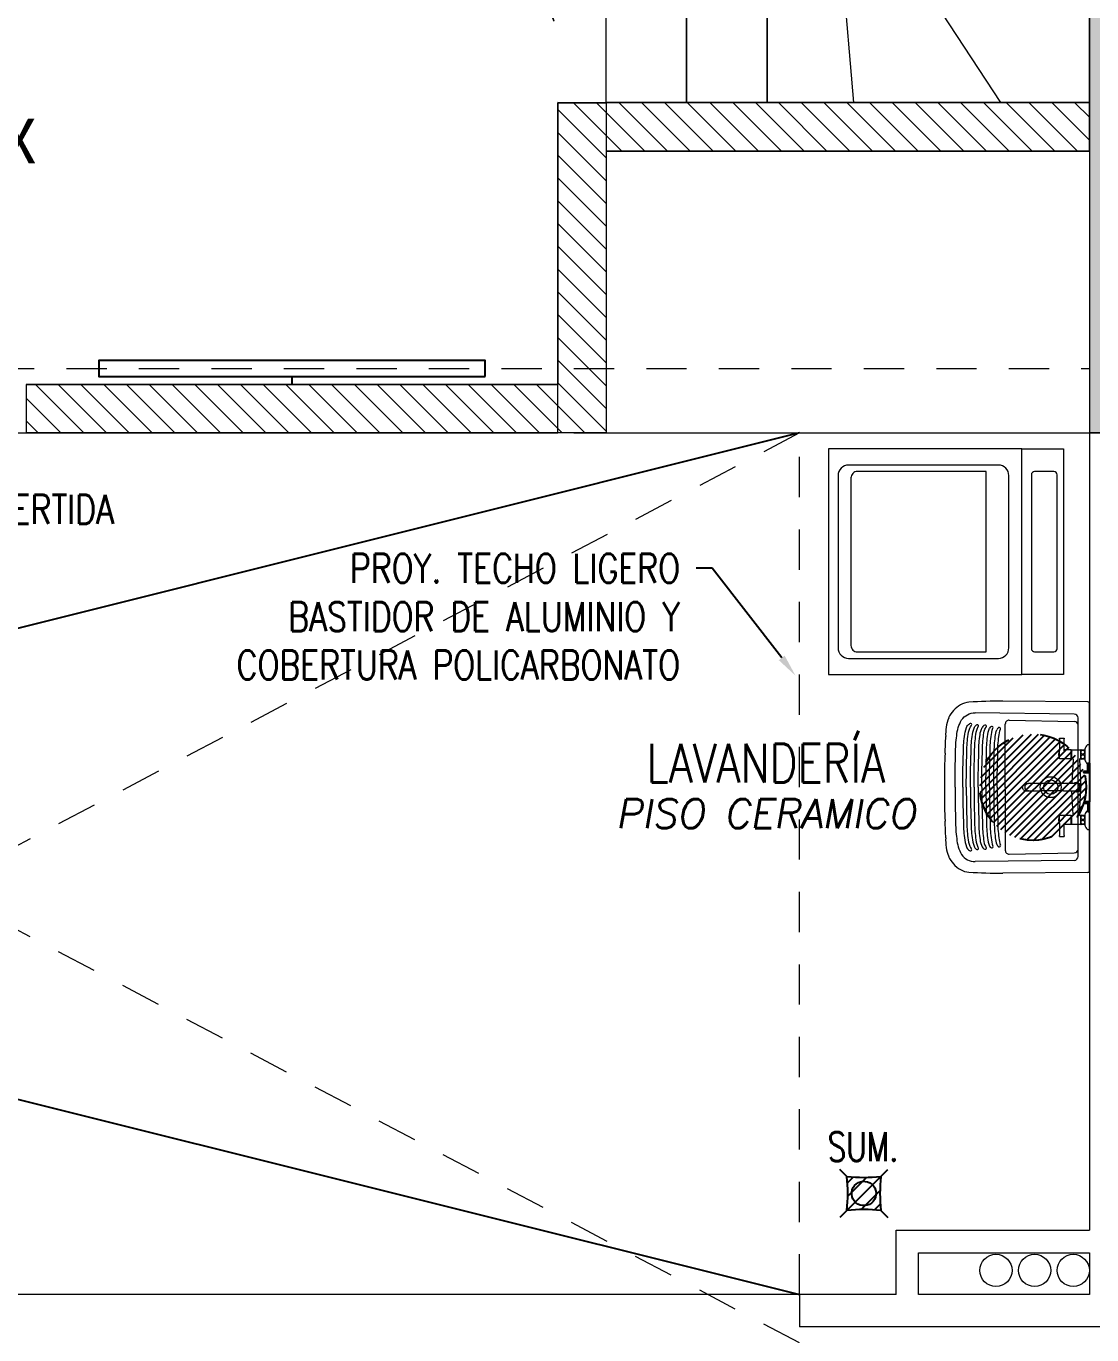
# Model space of a CAD drawing. Header units: millimetres. Extents: x -3 to 53, y -110 to 39.
# Drawn here: x 36.25 to 39.558, y -54.532 to -50.47 of the extents above; entities that cross this region are included whole.
import ezdxf
from ezdxf import colors
from ezdxf.entities.mleader import LeaderData, LeaderLine
from ezdxf.enums import TextEntityAlignment as Align
from ezdxf.math import Vec2, Vec3

# ---------------------------------------------------------------- set-up
doc = ezdxf.new("R2010")
doc.units = ezdxf.units.MM
doc.set_wipeout_variables(frame=1)
doc.linetypes.add('HIDDEN2', pattern=[0.1875, 0.125, -0.0625])
for name, color, linetype in [('A-COCINAS-LAV', 8, 'Continuous'), ('A-EST HATCH', 8, 'Continuous'), ('A-EST PLACAS', 8, 'Continuous'), ('A-EST VIGAS', 8, 'HIDDEN2'), ('A-HATCH', 8, 'Continuous'), ('A-LINEAS', 8, 'Continuous'), ('A-MURO BAJO', 8, 'Continuous'), ('A-MURO_P14', 8, 'Continuous'), ('A-NUMERACIONDEP', 8, 'Continuous'), ('A-PROYECCIONES', 8, 'HIDDEN2'), ('A-TEXTO-ACABADO PISO', 8, 'Continuous'), ('A-TEXTO-INDICACIONES', 8, 'Continuous'), ('DLP_MOBILIARIO', 8, 'Continuous'), ('DLP_TEXTO AMBIENTE', 8, 'Continuous')]:
    doc.layers.add(name, color=color, linetype=linetype)
doc.layers.add('A-MUROS', color=8, linetype='Continuous', lineweight=30)
doc.layers.add('DLP_MURO ALTO', color=8, linetype='Continuous', lineweight=20)
doc.styles.add('R80', font='ARIALN.TTF', dxfattribs={"height": 2.03})
doc.styles.add('ROMANS', font='ROMANS.shx', dxfattribs={"oblique": 10})
doc.styles.add('TXT_COTAS', font='romans.shx', dxfattribs={"width": 0.8})

# ---------------------------------------------------------------- blocks, each defined once
blk = doc.blocks.new('_Dot')
at = {"color": 0, "linetype": 'ByBlock', "lineweight": -2}
blk.add_line((-0.5, 0), (-1, 0), dxfattribs=at)
at = {"color": 0, "linetype": 'ByBlock', "const_width": 0.5}
blk.add_lwpolyline([(-0.25, 0, 1), (0.25, 0, 1)], format="xyb", close=True, dxfattribs=at)
blk = doc.blocks.new('EST.P11')
at = {"layer": 'A-EST HATCH', "lineweight": 0}
h = blk.add_hatch(color=8, dxfattribs=at)
h.dxf.hatch_style = 1
h.paths.add_polyline_path([(39.55, 3.525), (39.55, 0.4999), (39.7, 0.4999), (39.7, 2.5), (41.35, 2.5), (41.35, 3.1491), (41.1999, 3.1491), (41.1999, 2.65), (39.7, 2.65), (39.7, 3.525)])
at = {"layer": 'A-EST PLACAS', "color": 8, "lineweight": 0}
blk.add_lwpolyline([(39.55, 3.525), (39.55, 0.4999), (39.7, 0.4999), (39.7, 2.5), (41.35, 2.5), (41.35, 3.1491), (41.1999, 3.1491), (41.1999, 2.65), (39.7, 2.65), (39.7, 3.525)], close=True, dxfattribs=at)
at = {"layer": 'A-EST VIGAS', "color": 8, "lineweight": 0}
for p, q in [((33.45, 0.6999), (39.55, 0.6999)), ((33.45, 0.4999), (39.55, 0.4999))]:
    blk.add_line(p, q, dxfattribs=at)
blk = doc.blocks.new('*U255')
at = {"color": 8}
for p, q in [((-0.0526, 0.0526), (-0.0746, 0.0746)), ((-0.0526, -0.0526), (0.0526, 0.0526)), ((-0.051, 0.0331), (-0.0331, 0.051)), ((-0.0501, -0.008), (0.008, 0.05)), ((0.0526, 0.0526), (0.0746, 0.0746)), ((-0.008, -0.05), (0.0501, 0.008)), ((0.0331, -0.051), (0.051, -0.0331)), ((-0.0526, -0.0526), (-0.0746, -0.0746)), ((0.0526, -0.0526), (0.0746, -0.0746))]:
    blk.add_line(p, q, dxfattribs=at)
for centre, major_axis, start_param, end_param in [((0, 0.5882), (0.1673, 0.5115), 3.359812, 3.55544), ((-0.5912, 0), (-0.5144, 0.1682), 3.360366, 3.554886), ((0, 0), (0.0118, 0.036), 5.813820330443059, 12.09700563762265), ((0.5912, 0), (-0.5144, 0.1682), 0.218773, 0.413293), ((0, -0.5882), (-0.5115, 0.1673), -1.352577, -1.156949)]:
    blk.add_ellipse(centre, major_axis=major_axis, ratio=1, start_param=start_param, end_param=end_param, dxfattribs=at)
at = {"layer": 'A-TEXTO-INDICACIONES', "color": 8, "style": 'ROMANS', "width": 0.75}
blk.add_text('SUM.', height=0.09, dxfattribs=at).set_placement((-0.1125, 0.1003))
blk = doc.blocks.new('IISS P11')
at = {"color": 8}
for p, q in [((37.3, -10.5501), (31.95, -11.8875)), ((31.95, -11.8875), (37.3, -13.2249))]:
    blk.add_line(p, q, dxfattribs=at)
at = {"ltscale": 0.05}
blk.add_blockref('*U255', (37.5, -12.9112), dxfattribs=at)
blk = doc.blocks.new('TEXTO AMBIENTES P11')
at = {"layer": 'A-TEXTO-ACABADO PISO', "color": 8, "lineweight": 0, "insert": (37.1954, -11.6869, 0), "char_height": 0.09, "attachment_point": 2, "style": 'ROMANS'}
blk.add_mtext_dynamic_manual_height_columns('PISO CERAMICO', width=1.20225, gutter_width=12.5, heights=[0], dxfattribs=at)
at = {"layer": 'DLP_TEXTO AMBIENTE', "color": 8, "lineweight": 0, "style": 'ROMANS', "width": 0.8}
blk.add_text('LAVANDERÍA', height=0.12, dxfattribs=at).set_placement((37.1954, -11.635), align=Align.CENTER)
blk = doc.blocks.new('ESC2')
at = {"layer": 'A-LINEAS', "color": 8, "lineweight": 0, "const_width": 0.005}
blk.add_lwpolyline([(-1.6618, 1.5974), (-1.7127, 1.45), (-1.6618, 1.3026)], dxfattribs=at)
at = {"layer": 'A-LINEAS', "color": 8, "linetype": 'Continuous', "lineweight": 0}
for centre in [(-1.5, 1.45), (-1.25, 1.45), (-1, 1.45), (-0.7663, 1.45), (-0.5381, 1.45), (-0.4, 1.2662), (-0.4, 1.05), (-0.4001, 0.8), (-0.4, 0.5839), (-0.5381, 0.4)]:
    blk.add_circle(centre, 0.02, dxfattribs=at)
at = {"layer": 'A-MURO BAJO', "color": 8, "lineweight": 0}
for p, q in [((-1, 1.85), (-1, 1.05)), ((0, 1.85), (-1, 1.85)), ((0, 0.8), (0, 1.85)), ((-1, 1.05), (0, 1.05))]:
    blk.add_line(p, q, dxfattribs=at)
for points in [[(-1.5, 1.05), (-1.25, 1.05), (-1.25, 1.85), (-1.5, 1.85)], [(-1.25, 1.05), (-1, 1.05), (-1, 1.85), (-1.25, 1.85)], [(-1.5, 0.8), (-1.25, 0.8), (-1.25, 0), (-1.5, 0)], [(-1.25, 0.8), (-1, 0.8), (-1, 0), (-1.25, 0)], [(-1, 0.8), (0, 0.8), (0, 0), (-1, 0)]]:
    blk.add_lwpolyline(points, close=True, dxfattribs=at)
for points in [[(-0.8, 1.05), (-0.7326, 1.85)], [(-0.8, 1.05), (-0.2763, 1.85)], [(-0.8, 1.05), (0, 1.4825)], [(-0.0003, 0.8), (-0.8, 0.8), (-0.8, 1.05)], [(-0.8, 0.8), (-0.7326, 0)], [(-0.8, 0.8), (-0.2763, 0)], [(-0.8, 0.8), (0, 0.3675)]]:
    blk.add_lwpolyline(points, dxfattribs=at)
at = {"color": 8, "lineweight": 0}
blk.add_wipeout([(-1.54, 0), (-1.58, 0), (-1.58, 1.13), (-0.72, 1.13), (-0.72, 0.72), (-1.5, 0.72), (-1.5, 0.76), (-0.76, 0.76), (-0.76, 1.09), (-1.54, 1.09), (-1.54, 0.9061)], dxfattribs=at).dxf.layer = 'A-COCINAS-LAV'
at = {"layer": 'A-COCINAS-LAV', "color": 8, "lineweight": 0}
for points in [[(-1.58, 0), (-1.58, 1.13), (-0.72, 1.13), (-0.72, 0.72), (-1.5, 0.72)], [(-1.5, 0.76), (-0.76, 0.76), (-0.76, 1.09), (-1.54, 1.09), (-1.54, 0)]]:
    blk.add_lwpolyline(points, dxfattribs=at)
at = {"layer": 'A-LINEAS', "color": 8, "linetype": 'Continuous', "lineweight": 0}
blk.add_lwpolyline([(-1.7127, 1.45), (-0.4, 1.45), (-0.4, 0.4), (-1.5, 0.4)], dxfattribs=at)
for centre in [(-1.25, 0.4), (-1, 0.4), (-0.7663, 0.4)]:
    blk.add_circle(centre, 0.02, dxfattribs=at)
at = {"layer": 'A-MURO BAJO', "color": 8, "lineweight": 0}
blk.add_line((-1.5, 1.05), (-1.5, 0.8), dxfattribs=at)
at = {"layer": 'A-PROYECCIONES', "color": 8, "lineweight": 0}
blk.add_line((-1.5, 0.8), (-0.8, 1.05), dxfattribs=at)
blk.add_lwpolyline([(-0.8, 0.8), (-1.5, 1.05)], dxfattribs=at)
blk = doc.blocks.new('A$C67C01FD6')
blk.add_line((0.025, 0), (0, 0))
blk.add_lwpolyline([(0.025, 0.6), (0.075, 0.6), (0.075, -0.6), (0.025, -0.6), (0.025, 0.6)])
blk = doc.blocks.new('LAV-SEC')
at = {"color": 8, "lineweight": 0}
for points in [[(-0.35, 0), (0.35, 0), (0.35, -0.13), (-0.35, -0.13)], [(0.35, -0.13), (-0.35, -0.13), (-0.35, -0.73), (0.35, -0.73)]]:
    blk.add_lwpolyline(points, close=True, dxfattribs=at)
for points in [[(0.27, -0.02), (-0.27, -0.02, 0.414214), (-0.28, -0.03), (-0.28, -0.09, 0.414214), (-0.27, -0.1), (0.27, -0.1, 0.414214), (0.28, -0.09), (0.28, -0.03, 0.414214)], [(-0.3, -0.6677, 0.414214), (-0.2677, -0.7), (0.2677, -0.7, 0.414214), (0.3, -0.6677), (0.3, -0.2023, 0.414214), (0.2677, -0.17), (-0.2677, -0.17, 0.414214), (-0.3, -0.2023)], [(0.28, -0.24), (-0.28, -0.24), (-0.28, -0.64, 0.414214), (-0.26, -0.66), (0.26, -0.66, 0.414214), (0.28, -0.64)]]:
    blk.add_lwpolyline(points, format="xyb", close=True, dxfattribs=at)
blk = doc.blocks.new('LAV-AMAZ-LAV_01')
at = {"color": 8, "lineweight": 0}
blk.add_wipeout([(0.26, 0), (0.2622, -0.0005), (0.2636, -0.0015), (0.2646, -0.0029), (0.265, -0.005), (0.2669, -0.2686), (0.2669, -0.2806), (0.2668, -0.3016), (0.2663, -0.3212), (0.2658, -0.3369), (0.2649, -0.3544), (0.2637, -0.3738), (0.2622, -0.3835), (0.2599, -0.3912), (0.256, -0.3998), (0.2526, -0.4053), (0.248, -0.4118), (0.2384, -0.4219), (0.2336, -0.426), (0.2274, -0.4303), (0.2218, -0.4337), (0.2153, -0.4368), (0.2095, -0.4389), (0.2006, -0.4416), (0.191, -0.4437), (0.1829, -0.445), (0.1696, -0.4461), (0.165, -0.4462), (0.1572, -0.4459), (0.1314, -0.4466), (0.1057, -0.4481), (0.0834, -0.4489), (0.0611, -0.4495), (0.0413, -0.4498), (0.0031, -0.45), (-0.0305, -0.4499), (-0.0611, -0.4495), (-0.0834, -0.4489), (-0.1057, -0.4481), (-0.1314, -0.4466), (-0.1572, -0.4459), (-0.165, -0.4462), (-0.1772, -0.4456), (-0.1867, -0.4445), (-0.1955, -0.4428), (-0.2037, -0.4407), (-0.2104, -0.4386), (-0.2153, -0.4368), (-0.223, -0.433), (-0.231, -0.4279), (-0.2384, -0.4219), (-0.245, -0.4153), (-0.2509, -0.4079), (-0.2556, -0.4005), (-0.2593, -0.3928), (-0.2612, -0.3876), (-0.2627, -0.3815), (-0.2637, -0.3738), (-0.2647, -0.3576), (-0.2655, -0.3419), (-0.2661, -0.3284), (-0.2663, -0.3212), (-0.2667, -0.3081), (-0.2669, -0.2902), (-0.2669, -0.2686), (-0.2665, -0.2127), (-0.266, -0.1368), (-0.265, -0.005), (-0.2647, -0.0032), (-0.2636, -0.0015), (-0.2621, -0.0004), (-0.26, 0)], dxfattribs=at)
for p, q in [((0.26, 0), (-0.26, 0)), ((-0.1318, 0), (-0.0713, 0)), ((-0.1318, 0), (-0.1318, -0.0048)), ((-0.0713, 0), (-0.0713, -0.0048)), ((0.0714, 0), (0.1319, 0)), ((0.0714, 0), (0.0714, -0.0048)), ((0.1319, 0), (0.1319, -0.0048)), ((-0.265, -0.005), (-0.2669, -0.2686)), ((0.2151, -0.035), (-0.2151, -0.035)), ((-0.1178, -0.0145), (-0.0853, -0.0145)), ((-0.0875, -0.0265), (-0.1157, -0.0265)), ((-0.1141, -0.0265), (-0.1146, -0.027)), ((-0.0886, -0.027), (-0.1146, -0.027)), ((-0.1146, -0.027), (-0.1146, -0.056)), ((-0.0891, -0.0265), (-0.0886, -0.027)), ((-0.0886, -0.027), (-0.0886, -0.0285)), ((-0.0865, -0.0305), (-0.0015, -0.0262)), ((-0.011, -0.0405), (-0.011, -0.0805)), ((0.086, -0.0304), (0.0015, -0.0262)), ((0.011, -0.0805), (0.011, -0.0405)), ((0.0854, -0.0145), (0.1179, -0.0145)), ((0.1157, -0.0265), (0.0875, -0.0265)), ((0.0886, -0.0265), (0.0881, -0.027)), ((0.1151, -0.027), (0.0881, -0.027)), ((0.0881, -0.0285), (0.0881, -0.027)), ((0.0926, -0.0379), (0.0926, -0.0379)), ((0.1146, -0.0265), (0.1151, -0.027)), ((0.1151, -0.056), (0.1151, -0.027)), ((0.265, -0.005), (0.2669, -0.2686)), ((-0.2271, -0.0469), (-0.2308, -0.3547)), ((-0.208, -0.2488), (-0.2042, -0.0468)), ((-0.1526, -0.078), (-0.1501, -0.078)), ((-0.1526, -0.093), (-0.1526, -0.078)), ((-0.1242, -0.078), (-0.1501, -0.078)), ((-0.1129, -0.078), (-0.1242, -0.078)), ((-0.0876, -0.057), (-0.1156, -0.057)), ((-0.1156, -0.057), (-0.1156, -0.078)), ((-0.1146, -0.056), (-0.0886, -0.056)), ((-0.1141, -0.0565), (-0.1146, -0.056)), ((-0.0891, -0.0565), (-0.1141, -0.0565)), ((-0.0891, -0.0565), (-0.0886, -0.056)), ((-0.0886, -0.0525), (-0.0886, -0.056)), ((-0.0876, -0.057), (-0.0876, -0.093)), ((-0.0865, -0.0505), (-0.011, -0.0543)), ((-0.011, -0.0805), (-0.011, -0.1514)), ((0.086, -0.0506), (0.011, -0.0543)), ((0.011, -0.0805), (0.011, -0.1514)), ((0.1156, -0.057), (0.0876, -0.057)), ((0.0876, -0.057), (0.0876, -0.093)), ((0.0881, -0.056), (0.0881, -0.0525)), ((0.0881, -0.056), (0.1151, -0.056)), ((0.0886, -0.0565), (0.0881, -0.056)), ((0.1146, -0.0565), (0.0886, -0.0565)), ((0.0896, -0.0565), (0.0896, -0.057)), ((0.1242, -0.078), (0.1129, -0.078)), ((0.1136, -0.0565), (0.1136, -0.057)), ((0.1146, -0.0565), (0.1151, -0.056)), ((0.1156, -0.057), (0.1156, -0.078)), ((0.1501, -0.078), (0.1242, -0.078)), ((0.1501, -0.078), (0.1526, -0.078)), ((0.1526, -0.093), (0.1526, -0.078)), ((0.208, -0.2488), (0.2042, -0.0468)), ((0.2271, -0.0469), (0.2308, -0.3547)), ((-0.1501, -0.093), (-0.1526, -0.093)), ((-0.1501, -0.093), (-0.1242, -0.093)), ((-0.1242, -0.093), (-0.1129, -0.093)), ((-0.1137, -0.093), (-0.1137, -0.0932)), ((-0.0876, -0.093), (-0.1129, -0.093)), ((-0.1031, -0.0954), (-0.1001, -0.0954)), ((-0.0895, -0.093), (-0.0895, -0.0932)), ((0.1129, -0.093), (0.0876, -0.093)), ((0.0895, -0.093), (0.0895, -0.0932)), ((0.1001, -0.0954), (0.1031, -0.0954)), ((0.1129, -0.093), (0.1242, -0.093)), ((0.1137, -0.093), (0.1137, -0.0932)), ((0.1242, -0.093), (0.1501, -0.093)), ((0.1526, -0.093), (0.1501, -0.093)), ((-0.011, -0.1514), (-0.011, -0.1885)), ((0.011, -0.1885), (0.011, -0.1514)), ((-0.011, -0.1885), (-0.011, -0.1905)), ((-0.011, -0.1969), (-0.011, -0.1905)), ((0.011, -0.1885), (0.011, -0.1905)), ((0.011, -0.1969), (0.011, -0.1905)), ((0, -0.261), (-0.196, -0.261)), ((0, -0.261), (0.196, -0.261))]:
    blk.add_line(p, q, dxfattribs=at)
for points in [[(-0.0001, -0.286, -0.004924), (-0.06, -0.2855, -0.005443), (-0.1041, -0.2841, -0.041272), (-0.157, -0.281, -0.059773), (-0.1802, -0.2762, -0.37117)], [(0.0001, -0.286, 0.004924), (0.06, -0.2855, 0.005443), (0.1041, -0.2841, 0.041272), (0.157, -0.281, 0.059773), (0.1802, -0.2762, 0.37117)], [(-0.0001, -0.334, -0.004924), (-0.06, -0.3335, -0.005443), (-0.1041, -0.3321, -0.041272), (-0.157, -0.329, -0.078711), (-0.1799, -0.3243, -0.062731), (-0.1859, -0.3211, -0.37117)], [(-0.0001, -0.321, -0.004924), (-0.06, -0.3205, -0.005443), (-0.1041, -0.3191, -0.041272), (-0.157, -0.316, -0.068069), (-0.1833, -0.3101, -0.158546)], [(-0.0001, -0.31, -0.004924), (-0.06, -0.3095, -0.005443), (-0.1041, -0.3081, -0.041272), (-0.157, -0.305, -0.066903), (-0.1829, -0.2992, -0.004021)], [(-0.0001, -0.297, -0.004924), (-0.06, -0.2965, -0.005443), (-0.1041, -0.2951, -0.041272), (-0.157, -0.292, -0.045554), (-0.1778, -0.2875)], [(0.0001, -0.297, 0.004924), (0.06, -0.2965, 0.005443), (0.1041, -0.2951, 0.041272), (0.157, -0.292, 0.045554), (0.1778, -0.2875)], [(0.0001, -0.31, 0.004924), (0.06, -0.3095, 0.005443), (0.1041, -0.3081, 0.041272), (0.157, -0.305, 0.066903), (0.1829, -0.2992, 0.004021)], [(0.0001, -0.321, 0.004924), (0.06, -0.3205, 0.005443), (0.1041, -0.3191, 0.041272), (0.157, -0.316, 0.068069), (0.1833, -0.3101, 0.158546)], [(0.0001, -0.334, 0.004924), (0.06, -0.3335, 0.005443), (0.1041, -0.3321, 0.041272), (0.157, -0.329, 0.078711), (0.1799, -0.3243, 0.062731), (0.1859, -0.3211, 0.37117)], [(0, -0.417, -0.004925), (-0.0604, -0.4165, -0.00535), (-0.1043, -0.4151, -0.04023), (-0.1597, -0.4119, -0.10491), (-0.2087, -0.3967, -0.253945), (-0.2308, -0.3547, -0.253945)], [(-0.0001, -0.369, -0.004924), (-0.06, -0.3685, -0.005443), (-0.1041, -0.3671, -0.041272), (-0.157, -0.364, -0.068174), (-0.1834, -0.358, -0.157546), (-0.1925, -0.3517, -0.375783)], [(-0.0001, -0.358, -0.004924), (-0.06, -0.3575, -0.005443), (-0.1041, -0.3561, -0.041272), (-0.157, -0.353, -0.068174), (-0.1834, -0.347, -0.012686), (-0.1882, -0.3447)], [(-0.0001, -0.345, -0.004924), (-0.06, -0.3445, -0.005443), (-0.1041, -0.3431, -0.041272), (-0.157, -0.34, -0.078711), (-0.1799, -0.3353, -0.054156), (-0.1851, -0.3326, -0.37117)], [(0, -0.417, 0.004925), (0.0604, -0.4165, 0.00535), (0.1043, -0.4151, 0.04023), (0.1597, -0.4119, 0.10491), (0.2087, -0.3967, 0.253945), (0.2308, -0.3547, 0.253945)], [(0.0001, -0.345, 0.004924), (0.06, -0.3445, 0.005443), (0.1041, -0.3431, 0.041272), (0.157, -0.34, 0.078711), (0.1799, -0.3353, 0.054156), (0.1851, -0.3326, 0.37117)], [(0.0001, -0.358, 0.004924), (0.06, -0.3575, 0.005443), (0.1041, -0.3561, 0.041272), (0.157, -0.353, 0.068174), (0.1834, -0.347, 0.012686), (0.1882, -0.3447)], [(0.0001, -0.369, 0.004924), (0.06, -0.3685, 0.005443), (0.1041, -0.3671, 0.041272), (0.157, -0.364, 0.068174), (0.1834, -0.358, 0.157546), (0.1925, -0.3517, 0.375783)], [(-0.0001, -0.393, -0.004924), (-0.06, -0.3925, -0.005443), (-0.1041, -0.3911, -0.041272), (-0.157, -0.388, -0.064512), (-0.1851, -0.3816, -0.157603), (-0.1966, -0.3724)], [(-0.0001, -0.382, -0.004924), (-0.06, -0.3815, -0.005443), (-0.1041, -0.3801, -0.041272), (-0.157, -0.377, -0.068174), (-0.1834, -0.371, -0.088848), (-0.1902, -0.3667, -0.37117)], [(0.0001, -0.382, 0.004924), (0.06, -0.3815, 0.005443), (0.1041, -0.3801, 0.041272), (0.157, -0.377, 0.068174), (0.1834, -0.371, 0.088848), (0.1902, -0.3667, 0.37117)], [(0.0001, -0.393, 0.004924), (0.06, -0.3925, 0.005443), (0.1041, -0.3911, 0.041272), (0.157, -0.388, 0.064512), (0.1851, -0.3816, 0.157603), (0.1966, -0.3724)], [(-0.0611, -0.4495, 0.004927), (0, -0.45, 0.004927), (0.0611, -0.4495, 0.004927)]]:
    blk.add_lwpolyline(points, format="xyb", dxfattribs=at)
for radius in [0.0325, 0.0225]:
    blk.add_circle((0, -0.12), radius, dxfattribs=at)
for centre, radius, start, end in [((-0.26, -0.005), 0.005, 90, 179.5983), ((0.26, -0.005), 0.005, 0.4017, 90), ((-0.2151, -0.047), 0.012, 90, 179.3199), ((-0.1922, -0.047), 0.012, 90, 178.9249), ((-0.1303, -0.0048), 0.0015, 180, 228.4626), ((-0.0982, 0.0315), 0.05, 228.4626, 246.8453), ((-0.1083, -0.0205), 0.0095, 140.8333, 144.6655), ((-0.1083, -0.0205), 0.0095, 215.3345, 219.1667), ((-0.0948, -0.0205), 0.0095, 35.3345, 39.1667), ((-0.0948, -0.0205), 0.0095, 320.8333, 324.6655), ((-0.105, 0.0315), 0.05, 293.1547, 311.5374), ((-0.0728, -0.0048), 0.0015, 311.5374, 0), ((0, -0.0405), 0.0144, 320.0451, 219.9549), ((0, -0.0405), 0.0143, 320.5275, 219.4725), ((0, -0.0405), 0.014, 321.7868, 218.2132), ((0, -0.0405), 0.011, 0, 180), ((0.0729, -0.0048), 0.0015, 180, 228.4626), ((0.105, 0.0315), 0.05, 228.4626, 246.8453), ((0.0949, -0.0205), 0.0095, 140.8333, 144.6655), ((0.0949, -0.0205), 0.0095, 215.3345, 219.1667), ((0.1084, -0.0205), 0.0095, 35.3345, 39.1667), ((0.1084, -0.0205), 0.0095, 320.8333, 324.6655), ((0.0982, 0.0315), 0.05, 293.1547, 311.5374), ((0.1304, -0.0048), 0.0015, 311.5374, 0), ((0.1922, -0.047), 0.012, 1.0751, 90), ((0.2151, -0.047), 0.012, 0.6801, 90), ((-0.1127, -0.0932), 0.001, 180, 255.7593), ((-0.1031, -0.0554), 0.04, 255.7593, 270), ((-0.1001, -0.0554), 0.04, 270, 284.2407), ((-0.0905, -0.0932), 0.001, 284.2407, 0), ((0.0905, -0.0932), 0.001, 180, 255.7593), ((0.1001, -0.0554), 0.04, 255.7593, 270), ((0.1031, -0.0554), 0.04, 270, 284.2407), ((0.1127, -0.0932), 0.001, 284.2407, 0), ((1.0777, -0.2806), 1.3446, 179.4878, 183.9734), ((-0.196, -0.249), 0.012, 178.9249, 270), ((-0.1812, -0.2801), 0.00402, 67.2152, 203.9492), ((-0.1728, -0.2741), 0.0143, 212.1454, 249.2708), ((0.1728, -0.2741), 0.0143, 290.7292, 327.8546), ((0.1812, -0.2801), 0.00402, 336.0508, 112.7848), ((0.196, -0.249), 0.012, 270, 1.0751), ((-1.0777, -0.2806), 1.3446, 356.0266, 0.5122), ((-0.1843, -0.3232), 0.00817, 170.8884, 211.776), ((-0.189, -0.3225), 0.00344, 23.6624, 170.8884), ((-0.1848, -0.3029), 0.00409, 62.4907, 198.722), ((-0.1792, -0.3009), 0.01, 198.722, 245.4682), ((0.1848, -0.3029), 0.00409, 341.278, 117.5093), ((0.1792, -0.3009), 0.01, 294.5318, 341.278), ((0.189, -0.3225), 0.00344, 9.1116, 156.3376), ((0.1843, -0.3232), 0.00817, 328.224, 9.1116), ((-0.1935, -0.3694), 0.00427, 39.8792, 224.315), ((-0.1898, -0.3485), 0.00418, 67.1844, 229.4438), ((-0.1807, -0.321), 0.0124, 211.776, 249.2633), ((0.1807, -0.321), 0.0124, 290.7367, 328.224), ((0.1898, -0.3485), 0.00418, 310.5562, 112.8156), ((0.1935, -0.3694), 0.00427, 315.685, 140.1208), ((-0.2016, -0.3694), 0.0623, 183.9734, 209.8873), ((-0.1812, -0.3586), 0.0853, 209.3798, 246.4528), ((0.1812, -0.3586), 0.0853, 293.5472, 330.6202), ((0.2016, -0.3694), 0.0623, 330.1127, 356.0266), ((-0.165, -0.3061), 0.14, 248.9414, 273.2067), ((-0.1653, -1.2669), 0.821, 85.8335, 89.4318), ((0.1653, -1.2669), 0.821, 90.5682, 94.1665), ((0.165, -0.3061), 0.14, 266.7933, 291.0586), ((-0.0188, 1.6329), 2.0828, 267.6113, 268.8381), ((0.0188, 1.6329), 2.0828, 271.1619, 272.3887)]:
    blk.add_arc(centre, radius, start, end, dxfattribs=at)
for centre, major_axis, ratio, start_param, end_param in [((-0.0016, -0.0243), (0.00195, 0.00019), 0.977728, 4.694416, 4.711947), ((0.0016, -0.0243), (0.00197, -0.00016), 0.989596, 4.695691, 4.715329), ((0, -0.1905), (-0.011, 0), 0.927184, 0, 3.141593), ((0, -0.1905), (0.011, 0), 0.927184, 3.141593, 6.283185)]:
    blk.add_ellipse(centre, major_axis=major_axis, ratio=ratio, start_param=start_param, end_param=end_param, dxfattribs=at)
for points, knots in [([(-0.1161, -0.026), (-0.1161, -0.026), (-0.1161, -0.0259), (-0.1161, -0.0257), (-0.1161, -0.0255), (-0.1161, -0.0251), (-0.1161, -0.0248), (-0.1161, -0.0244), (-0.1161, -0.0242), (-0.1161, -0.0237), (-0.1161, -0.0234), (-0.1161, -0.0228), (-0.1161, -0.0223), (-0.1161, -0.0214), (-0.1161, -0.0209), (-0.1161, -0.0201), (-0.1161, -0.0196), (-0.1161, -0.0187), (-0.1161, -0.0182), (-0.1161, -0.0176), (-0.1161, -0.0173), (-0.1161, -0.0168), (-0.1161, -0.0166), (-0.1161, -0.0162), (-0.1161, -0.0159), (-0.1161, -0.0155), (-0.1161, -0.0153), (-0.1161, -0.0151), (-0.1161, -0.015), (-0.1161, -0.015)], [1.912506, 1.912506, 1.912506, 1.912506, 2.09167, 2.09167, 2.270834, 2.270834, 2.409757, 2.409757, 2.503909, 2.503909, 2.59806, 2.59806, 2.741232, 2.741232, 2.868759, 2.868759, 2.996286, 2.996286, 3.139457, 3.139457, 3.233609, 3.233609, 3.32776, 3.32776, 3.466683, 3.466683, 3.645847, 3.645847, 3.825012, 3.825012, 3.825012, 3.825012]), ([(-0.1088, -0.026), (-0.1083, -0.026), (-0.1078, -0.0259), (-0.1067, -0.0257), (-0.1061, -0.0255), (-0.1053, -0.0251), (-0.1049, -0.0248), (-0.1043, -0.0244), (-0.1041, -0.0242), (-0.1036, -0.0237), (-0.1034, -0.0234), (-0.103, -0.0228), (-0.1028, -0.0223), (-0.1026, -0.0214), (-0.1025, -0.0209), (-0.1025, -0.0201), (-0.1026, -0.0196), (-0.1028, -0.0187), (-0.103, -0.0182), (-0.1034, -0.0176), (-0.1036, -0.0173), (-0.1041, -0.0168), (-0.1043, -0.0166), (-0.1049, -0.0162), (-0.1053, -0.0159), (-0.1061, -0.0155), (-0.1067, -0.0153), (-0.1078, -0.0151), (-0.1083, -0.015), (-0.1088, -0.015), (-0.1094, -0.015), (-0.1099, -0.0151), (-0.111, -0.0153), (-0.1116, -0.0155), (-0.1124, -0.0159), (-0.1128, -0.0162), (-0.1134, -0.0166), (-0.1136, -0.0168), (-0.1141, -0.0173), (-0.1143, -0.0176), (-0.1147, -0.0182), (-0.1149, -0.0187), (-0.1151, -0.0196), (-0.1152, -0.0201), (-0.1152, -0.0209), (-0.1151, -0.0214), (-0.1149, -0.0223), (-0.1147, -0.0228), (-0.1143, -0.0234), (-0.1141, -0.0237), (-0.1136, -0.0242), (-0.1134, -0.0244), (-0.1128, -0.0248), (-0.1124, -0.0251), (-0.1116, -0.0255), (-0.111, -0.0257), (-0.1099, -0.0259), (-0.1094, -0.026), (-0.1088, -0.026)], [1.912506, 1.912506, 1.912506, 1.912506, 2.09167, 2.09167, 2.270834, 2.270834, 2.409757, 2.409757, 2.503909, 2.503909, 2.59806, 2.59806, 2.741232, 2.741232, 2.868759, 2.868759, 2.996286, 2.996286, 3.139457, 3.139457, 3.233609, 3.233609, 3.32776, 3.32776, 3.466683, 3.466683, 3.645847, 3.645847, 3.825012, 3.825012, 3.825012, 4.004176, 4.004176, 4.18334, 4.18334, 4.322263, 4.322263, 4.416415, 4.416415, 4.510566, 4.510566, 4.653737, 4.653737, 4.781264, 4.781264, 4.908792, 4.908792, 5.051963, 5.051963, 5.146114, 5.146114, 5.240266, 5.240266, 5.379189, 5.379189, 5.558353, 5.558353, 5.737517, 5.737517, 5.737517, 5.737517]), ([(-0.0944, -0.026), (-0.0938, -0.026), (-0.0933, -0.0259), (-0.0922, -0.0257), (-0.0916, -0.0255), (-0.0908, -0.0251), (-0.0904, -0.0248), (-0.0898, -0.0244), (-0.0896, -0.0242), (-0.0891, -0.0237), (-0.0889, -0.0234), (-0.0885, -0.0228), (-0.0883, -0.0223), (-0.0881, -0.0214), (-0.088, -0.0209), (-0.088, -0.0201), (-0.0881, -0.0196), (-0.0883, -0.0187), (-0.0885, -0.0182), (-0.0889, -0.0176), (-0.0891, -0.0173), (-0.0896, -0.0168), (-0.0898, -0.0166), (-0.0904, -0.0162), (-0.0908, -0.0159), (-0.0916, -0.0155), (-0.0922, -0.0153), (-0.0933, -0.0151), (-0.0938, -0.015), (-0.0944, -0.015), (-0.0949, -0.015), (-0.0954, -0.0151), (-0.0965, -0.0153), (-0.0971, -0.0155), (-0.0979, -0.0159), (-0.0983, -0.0162), (-0.0989, -0.0166), (-0.0991, -0.0168), (-0.0996, -0.0173), (-0.0998, -0.0176), (-0.1002, -0.0182), (-0.1004, -0.0187), (-0.1006, -0.0196), (-0.1007, -0.0201), (-0.1007, -0.0209), (-0.1006, -0.0214), (-0.1004, -0.0223), (-0.1002, -0.0228), (-0.0998, -0.0234), (-0.0996, -0.0237), (-0.0991, -0.0242), (-0.0989, -0.0244), (-0.0983, -0.0248), (-0.0979, -0.0251), (-0.0971, -0.0255), (-0.0965, -0.0257), (-0.0954, -0.0259), (-0.0949, -0.026), (-0.0944, -0.026)], [-1.912506, -1.912506, -1.912506, -1.912506, -1.733342, -1.733342, -1.554177, -1.554177, -1.415254, -1.415254, -1.321103, -1.321103, -1.226951, -1.226951, -1.08378, -1.08378, -0.956253, -0.956253, -0.828726, -0.828726, -0.685555, -0.685555, -0.591403, -0.591403, -0.497251, -0.497251, -0.358328, -0.358328, -0.179164, -0.179164, 0, 0, 0, 0.179164, 0.179164, 0.358328, 0.358328, 0.497251, 0.497251, 0.591403, 0.591403, 0.685555, 0.685555, 0.828726, 0.828726, 0.956253, 0.956253, 1.08378, 1.08378, 1.226951, 1.226951, 1.321103, 1.321103, 1.415254, 1.415254, 1.554177, 1.554177, 1.733342, 1.733342, 1.912506, 1.912506, 1.912506, 1.912506]), ([(-0.0886, -0.0285), (-0.0886, -0.0287), (-0.0886, -0.0289), (-0.0884, -0.0293), (-0.0883, -0.0295), (-0.0881, -0.0299), (-0.0879, -0.03), (-0.0876, -0.0303), (-0.0874, -0.0303), (-0.0869, -0.0305), (-0.0867, -0.0305), (-0.0865, -0.0305)], [0.0014961, 0.0014961, 0.0014961, 0.0014961, 0.0628341, 0.0628341, 0.1278738, 0.1278738, 0.192655, 0.192655, 0.2586819, 0.2586819, 0.3211409, 0.3211409, 0.3211409, 0.3211409]), ([(-0.0871, -0.015), (-0.0871, -0.015), (-0.0871, -0.0151), (-0.0871, -0.0153), (-0.0871, -0.0155), (-0.0871, -0.0159), (-0.0871, -0.0162), (-0.0871, -0.0166), (-0.0871, -0.0168), (-0.0871, -0.0173), (-0.0871, -0.0176), (-0.0871, -0.0182), (-0.0871, -0.0187), (-0.0871, -0.0196), (-0.0871, -0.0201), (-0.0871, -0.0209), (-0.0871, -0.0214), (-0.0871, -0.0223), (-0.0871, -0.0228), (-0.0871, -0.0234), (-0.0871, -0.0237), (-0.0871, -0.0242), (-0.0871, -0.0244), (-0.0871, -0.0248), (-0.0871, -0.0251), (-0.0871, -0.0255), (-0.0871, -0.0257), (-0.0871, -0.0259), (-0.0871, -0.026), (-0.0871, -0.026)], [0, 0, 0, 0, 0.179164, 0.179164, 0.358328, 0.358328, 0.497251, 0.497251, 0.591403, 0.591403, 0.685555, 0.685555, 0.828726, 0.828726, 0.956253, 0.956253, 1.08378, 1.08378, 1.226951, 1.226951, 1.321103, 1.321103, 1.415254, 1.415254, 1.554177, 1.554177, 1.733342, 1.733342, 1.912506, 1.912506, 1.912506, 1.912506]), ([(0.0014, -0.0262), (0.0014, -0.0262), (0.0014, -0.0262), (0.0015, -0.0262), (0.0015, -0.0262), (0.0015, -0.0262)], [0, 0, 0, 0, 0.003858876, 0.003858876, 0.005459734, 0.005459734, 0.005459734, 0.005459734]), ([(0.086, -0.0305), (0.0862, -0.0305), (0.0864, -0.0304), (0.0869, -0.0303), (0.0871, -0.0302), (0.0874, -0.03), (0.0876, -0.0298), (0.0878, -0.0295), (0.0879, -0.0293), (0.0881, -0.0289), (0.0881, -0.0287), (0.0881, -0.0285)], [0.0009309, 0.0009309, 0.0009309, 0.0009309, 0.0631461, 0.0631461, 0.1284888, 0.1284888, 0.1937028, 0.1937028, 0.260157, 0.260157, 0.3196739, 0.3196739, 0.3196739, 0.3196739]), ([(0.0871, -0.026), (0.0871, -0.026), (0.0871, -0.0259), (0.0871, -0.0257), (0.0871, -0.0255), (0.0871, -0.0251), (0.0871, -0.0248), (0.0871, -0.0244), (0.0871, -0.0242), (0.0871, -0.0237), (0.0871, -0.0234), (0.0871, -0.0228), (0.0871, -0.0223), (0.0871, -0.0214), (0.0871, -0.0209), (0.0871, -0.0201), (0.0871, -0.0196), (0.0871, -0.0187), (0.0871, -0.0182), (0.0871, -0.0176), (0.0871, -0.0173), (0.0871, -0.0168), (0.0871, -0.0166), (0.0871, -0.0162), (0.0871, -0.0159), (0.0871, -0.0155), (0.0871, -0.0153), (0.0871, -0.0151), (0.0871, -0.015), (0.0871, -0.015)], [1.912506, 1.912506, 1.912506, 1.912506, 2.09167, 2.09167, 2.270834, 2.270834, 2.409757, 2.409757, 2.503909, 2.503909, 2.59806, 2.59806, 2.741232, 2.741232, 2.868759, 2.868759, 2.996286, 2.996286, 3.139457, 3.139457, 3.233609, 3.233609, 3.32776, 3.32776, 3.466683, 3.466683, 3.645847, 3.645847, 3.825012, 3.825012, 3.825012, 3.825012]), ([(0.0944, -0.026), (0.0949, -0.026), (0.0954, -0.0259), (0.0965, -0.0257), (0.0971, -0.0255), (0.0979, -0.0251), (0.0983, -0.0248), (0.0989, -0.0244), (0.0991, -0.0242), (0.0996, -0.0237), (0.0998, -0.0234), (0.1002, -0.0228), (0.1004, -0.0223), (0.1006, -0.0214), (0.1007, -0.0209), (0.1007, -0.0201), (0.1006, -0.0196), (0.1004, -0.0187), (0.1002, -0.0182), (0.0998, -0.0176), (0.0996, -0.0173), (0.0991, -0.0168), (0.0989, -0.0166), (0.0983, -0.0162), (0.0979, -0.0159), (0.0971, -0.0155), (0.0965, -0.0153), (0.0954, -0.0151), (0.0949, -0.015), (0.0944, -0.015), (0.0938, -0.015), (0.0933, -0.0151), (0.0922, -0.0153), (0.0916, -0.0155), (0.0908, -0.0159), (0.0904, -0.0162), (0.0898, -0.0166), (0.0896, -0.0168), (0.0891, -0.0173), (0.0889, -0.0176), (0.0885, -0.0182), (0.0883, -0.0187), (0.0881, -0.0196), (0.088, -0.0201), (0.088, -0.0209), (0.0881, -0.0214), (0.0883, -0.0223), (0.0885, -0.0228), (0.0889, -0.0234), (0.0891, -0.0237), (0.0896, -0.0242), (0.0898, -0.0244), (0.0904, -0.0248), (0.0908, -0.0251), (0.0916, -0.0255), (0.0922, -0.0257), (0.0933, -0.0259), (0.0938, -0.026), (0.0944, -0.026)], [1.912506, 1.912506, 1.912506, 1.912506, 2.09167, 2.09167, 2.270834, 2.270834, 2.409757, 2.409757, 2.503909, 2.503909, 2.59806, 2.59806, 2.741232, 2.741232, 2.868759, 2.868759, 2.996286, 2.996286, 3.139457, 3.139457, 3.233609, 3.233609, 3.32776, 3.32776, 3.466683, 3.466683, 3.645847, 3.645847, 3.825012, 3.825012, 3.825012, 4.004176, 4.004176, 4.18334, 4.18334, 4.322263, 4.322263, 4.416415, 4.416415, 4.510566, 4.510566, 4.653737, 4.653737, 4.781264, 4.781264, 4.908792, 4.908792, 5.051963, 5.051963, 5.146114, 5.146114, 5.240266, 5.240266, 5.379189, 5.379189, 5.558353, 5.558353, 5.737517, 5.737517, 5.737517, 5.737517]), ([(0.1088, -0.026), (0.1094, -0.026), (0.1099, -0.0259), (0.111, -0.0257), (0.1116, -0.0255), (0.1124, -0.0251), (0.1128, -0.0248), (0.1134, -0.0244), (0.1136, -0.0242), (0.1141, -0.0237), (0.1143, -0.0234), (0.1147, -0.0228), (0.1149, -0.0223), (0.1151, -0.0214), (0.1152, -0.0209), (0.1152, -0.0201), (0.1151, -0.0196), (0.1149, -0.0187), (0.1147, -0.0182), (0.1143, -0.0176), (0.1141, -0.0173), (0.1136, -0.0168), (0.1134, -0.0166), (0.1128, -0.0162), (0.1124, -0.0159), (0.1116, -0.0155), (0.111, -0.0153), (0.1099, -0.0151), (0.1094, -0.015), (0.1088, -0.015), (0.1083, -0.015), (0.1078, -0.0151), (0.1067, -0.0153), (0.1061, -0.0155), (0.1053, -0.0159), (0.1049, -0.0162), (0.1043, -0.0166), (0.1041, -0.0168), (0.1036, -0.0173), (0.1034, -0.0176), (0.103, -0.0182), (0.1028, -0.0187), (0.1026, -0.0196), (0.1025, -0.0201), (0.1025, -0.0209), (0.1026, -0.0214), (0.1028, -0.0223), (0.103, -0.0228), (0.1034, -0.0234), (0.1036, -0.0237), (0.1041, -0.0242), (0.1043, -0.0244), (0.1049, -0.0248), (0.1053, -0.0251), (0.1061, -0.0255), (0.1067, -0.0257), (0.1078, -0.0259), (0.1083, -0.026), (0.1088, -0.026)], [-1.912506, -1.912506, -1.912506, -1.912506, -1.733342, -1.733342, -1.554177, -1.554177, -1.415254, -1.415254, -1.321103, -1.321103, -1.226951, -1.226951, -1.08378, -1.08378, -0.956253, -0.956253, -0.828726, -0.828726, -0.685555, -0.685555, -0.591403, -0.591403, -0.497251, -0.497251, -0.358328, -0.358328, -0.179164, -0.179164, 0, 0, 0, 0.179164, 0.179164, 0.358328, 0.358328, 0.497251, 0.497251, 0.591403, 0.591403, 0.685555, 0.685555, 0.828726, 0.828726, 0.956253, 0.956253, 1.08378, 1.08378, 1.226951, 1.226951, 1.321103, 1.321103, 1.415254, 1.415254, 1.554177, 1.554177, 1.733342, 1.733342, 1.912506, 1.912506, 1.912506, 1.912506]), ([(0.1161, -0.015), (0.1161, -0.015), (0.1161, -0.0151), (0.1161, -0.0153), (0.1161, -0.0155), (0.1161, -0.0159), (0.1161, -0.0162), (0.1161, -0.0166), (0.1161, -0.0168), (0.1161, -0.0173), (0.1161, -0.0176), (0.1161, -0.0182), (0.1161, -0.0187), (0.1161, -0.0196), (0.1161, -0.0201), (0.1161, -0.0209), (0.1161, -0.0214), (0.1161, -0.0223), (0.1161, -0.0228), (0.1161, -0.0234), (0.1161, -0.0237), (0.1161, -0.0242), (0.1161, -0.0244), (0.1161, -0.0248), (0.1161, -0.0251), (0.1161, -0.0255), (0.1161, -0.0257), (0.1161, -0.0259), (0.1161, -0.026), (0.1161, -0.026)], [0, 0, 0, 0, 0.179164, 0.179164, 0.358328, 0.358328, 0.497251, 0.497251, 0.591403, 0.591403, 0.685555, 0.685555, 0.828726, 0.828726, 0.956253, 0.956253, 1.08378, 1.08378, 1.226951, 1.226951, 1.321103, 1.321103, 1.415254, 1.415254, 1.554177, 1.554177, 1.733342, 1.733342, 1.912506, 1.912506, 1.912506, 1.912506]), ([(-0.0865, -0.0505), (-0.0867, -0.0505), (-0.0869, -0.0505), (-0.0873, -0.0507), (-0.0875, -0.0507), (-0.0879, -0.051), (-0.0881, -0.0511), (-0.0883, -0.0515), (-0.0884, -0.0517), (-0.0886, -0.0521), (-0.0886, -0.0523), (-0.0886, -0.0525)], [0, 0, 0, 0, 0.0632739, 0.0632739, 0.1284986, 0.1284986, 0.1931331, 0.1931331, 0.2588948, 0.2588948, 0.322347, 0.322347, 0.322347, 0.322347]), ([(0.0881, -0.0525), (0.0881, -0.0523), (0.0881, -0.0521), (0.0879, -0.0517), (0.0878, -0.0515), (0.0876, -0.0512), (0.0874, -0.051), (0.0871, -0.0508), (0.0869, -0.0507), (0.0864, -0.0506), (0.0862, -0.0505), (0.086, -0.0505)], [0.0009616, 0.0009616, 0.0009616, 0.0009616, 0.0627142, 0.0627142, 0.1276947, 0.1276947, 0.1924362, 0.1924362, 0.2584085, 0.2584085, 0.3218037, 0.3218037, 0.3218037, 0.3218037]), ([(0.011, -0.1969), (0.011, -0.198), (0.0108, -0.199), (0.0101, -0.2011), (0.0095, -0.2021), (0.0082, -0.2038), (0.0073, -0.2046), (0.0054, -0.2059), (0.0043, -0.2064), (0.0021, -0.207), (0.0009, -0.2072), (-0.0015, -0.2071), (-0.0026, -0.2069), (-0.0048, -0.2062), (-0.0059, -0.2056), (-0.0077, -0.2042), (-0.0085, -0.2034), (-0.0098, -0.2016), (-0.0103, -0.2006), (-0.0109, -0.1987), (-0.011, -0.1978), (-0.011, -0.1969)], [4.328417, 4.328417, 4.328417, 4.328417, 4.64395, 4.64395, 4.960575, 4.960575, 5.279717, 5.279717, 5.601363, 5.601363, 5.924602, 5.924602, 6.248311, 6.248311, 6.571371, 6.571371, 6.892655, 6.892655, 7.211325, 7.211325, 7.470009, 7.470009, 7.470009, 7.470009])]:
    blk.add_open_spline(points, degree=3, knots=knots, dxfattribs=at)
for points in [[(-0.093, -0.0371), (-0.093, -0.0371), (-0.093, -0.0371), (-0.093, -0.0371)], [(-0.0015, -0.0262), (-0.0015, -0.0262), (-0.0015, -0.0262), (-0.0015, -0.0262)], [(-0.0015, -0.0262), (-0.0015, -0.0262), (-0.0014, -0.0262), (-0.0014, -0.0262)], [(0.0015, -0.0262), (0.0015, -0.0262), (0.0015, -0.0262), (0.0015, -0.0262)], [(-0.0886, -0.0525), (-0.0886, -0.0525), (-0.0886, -0.0525), (-0.0886, -0.0525)], [(-0.0865, -0.0505), (-0.0865, -0.0505), (-0.0865, -0.0505), (-0.0865, -0.0505)], [(0.0881, -0.0525), (0.0881, -0.0525), (0.0881, -0.0525), (0.0881, -0.0525)]]:
    blk.add_open_spline(points, degree=3, dxfattribs=at)
blk = doc.blocks.new('TERMA')
at = {"layer": 'A-HATCH', "linetype": 'HIDDEN2', "ltscale": 0.3}
h = blk.add_hatch(dxfattribs=at)
h.set_pattern_fill('ANSI31', color=256, scale=0.005)
h.set_pattern_definition([(45, (-212.033513, -158.478632), (-0.01122532015, 0.01122532015), [])])
edge = h.paths.add_edge_path()
edge.add_arc((-0.175, 0), 0.165, 0, 360)
at = {"linetype": 'Continuous', "ltscale": 0.3}
blk.add_line((0, 0.045), (0, -0.045), dxfattribs=at)
for points in [[(-0.0178, 0.05), (-0.005, 0.05), (-0.005, 0.075), (0, 0.075), (0, 0.045), (-0.0163, 0.045)], [(-0.0178, -0.05), (-0.005, -0.05), (-0.005, -0.075), (0, -0.075), (0, -0.045), (-0.0163, -0.045)]]:
    blk.add_lwpolyline(points, close=True, dxfattribs=at)
at = {"color": 8, "linetype": 'HIDDEN2', "ltscale": 0.3}
blk.add_circle((-0.175, 0), 0.165, dxfattribs=at)
blk = doc.blocks.new('Duplex-1201')
at = {"color": 8, "lineweight": 0}
for centre in [(12.26, 0.225), (12.38, 0.225), (12.5, 0.225)]:
    blk.add_circle(centre, 0.05, dxfattribs=at)
at = {"layer": 'A-MURO BAJO', "color": 8, "lineweight": 0}
blk.add_line((11.65, 0.15), (0.15, 0.15), dxfattribs=at)
at = {"layer": 'A-MUROS', "color": 8, "lineweight": 0}
for p, q in [((12.55, 3.6999), (11.05, 3.7)), ((11.05, 3.7), (11.05, 2.8249)), ((12.55, 3.6999), (12.55, 2.8249)), ((9.25, 2.9749), (10.9, 2.9749)), ((9.25, 2.9749), (9.25, 2.8249)), ((11.05, 2.8249), (9.25, 2.8249)), ((12.7, 2.8249), (12.55, 2.8249))]:
    blk.add_line(p, q, dxfattribs=at)
at = {"layer": 'A-PROYECCIONES', "color": 8, "lineweight": 0}
for p, q in [((11.65, 2.8249), (6.3, 0)), ((11.65, 0), (6.3, 2.8249)), ((11.05, 2.8249), (12.55, 2.825)), ((11.65, 0.1501), (11.65, 2.825))]:
    blk.add_line(p, q, dxfattribs=at)
at = {"layer": 'DLP_MURO ALTO', "color": 8, "lineweight": 0}
for p, q in [((11.95, 0.15), (11.95, 0.35)), ((11.95, 0.35), (12.55, 0.35)), ((12.02, 0.15), (12.02, 0.28)), ((12.02, 0.28), (12.55, 0.28)), ((12.55, 0.28), (12.55, 0.15)), ((11.95, 0.15), (11.65, 0.1501)), ((11.65, 0.1501), (11.65, 0.0501)), ((12.55, 0.15), (12.02, 0.15)), ((12.7, 0.05), (11.65, 0.0501))]:
    blk.add_line(p, q, dxfattribs=at)
at = {"color": 8, "lineweight": 0, "xscale": -1, "rotation": 180}
blk.add_blockref('ESC2', (12.55, 5.7), dxfattribs=at)
at = {"layer": 'A-COCINAS-LAV', "color": 8, "lineweight": 0, "rotation": 270}
blk.add_blockref('LAV-SEC', (12.47, 2.425, 0), dxfattribs=at)
at = {"layer": 'A-COCINAS-LAV', "color": 8, "lineweight": 0, "extrusion": (-4.4911e-08, 3.60233e-08, -1), "xscale": -1, "zscale": -1, "rotation": 90.00015288656685}
blk.add_blockref('LAV-AMAZ-LAV_01', (-12.55, 1.725, 0), dxfattribs=at)
at = {"layer": 'DLP_MOBILIARIO', "color": 8, "lineweight": 0, "xscale": -1, "rotation": 270}
blk.add_blockref('A$C67C01FD6', (10.075, 2.9749), dxfattribs=at)
at = {"layer": 'A-MUROS', "color": 8, "lineweight": 0}
for p, q in [((12.55, 3.8499), (12.55, 6.375)), ((12.55, 3.8499), (10.9, 3.85)), ((10.9, 3.85), (10.9, 2.9749))]:
    blk.add_line(p, q, dxfattribs=at)
at = {"layer": 'DLP_MURO ALTO', "color": 8, "lineweight": 0}
blk.add_line((12.55, 2.8249), (12.55, 0.35), dxfattribs=at)
at = {"color": 8, "lineweight": 0}
blk.add_blockref('TERMA', (12.55, 1.725), dxfattribs=at)
blk = doc.blocks.new('TEXTO NOTAS P11')
at = {"layer": 'A-TEXTO-INDICACIONES'}
ml = blk.add_multileader_mtext('Standard', dxfattribs=at)
ml.set_content('\\pxsm1,t16;VIGA SEMI INVERTIDA', color=256, style='TXT_COTAS')
ml.set_leader_properties(color=7)
ml.build(insert=Vec2(0, 0))
ml.multileader.update_dxf_attribs({"dogleg_length": 0.05, "arrow_head_size": 0.07})
ctx = ml.context
ctx.base_point, ctx.char_height, ctx.arrow_head_size, ctx.landing_gap_size, ctx.plane_origin, ctx.plane_x_axis, ctx.plane_y_axis = Vec3(34.6017, -10.7875), 0.09, 0.07, 0.05, Vec3(36.0925, -10.6594), Vec3(1, -0.000005), Vec3(0.000005, 1)
ctx.text_align_type = 2
notes = []
notes.append((ctx, [(1, (1, 1, 0), (34.452, -10.7875), (1, -0.000005), 0.1497, [(0, [(34.289, -10.5483)], 0, [])])]))
ctx.mtext.insert, ctx.mtext.text_direction, ctx.mtext.rotation, ctx.mtext.width, ctx.mtext.defined_height, ctx.mtext.alignment, ctx.mtext.flow_direction = Vec3(35.1728, -10.7425), Vec3(1, -0.000005), 6.283181, 1.039488, 0.8046, 3, 5
ml = blk.add_multileader_mtext('Standard', dxfattribs=at)
ml.set_content('\\pxsm1,t16;PROY. TECHO LIGERO BASTIDOR DE ALUMINIO Y COBERTURA POLICARBONATO', color=256, style='TXT_COTAS')
ml.set_leader_properties(color=7)
ml.build(insert=Vec2(0, 0))
ml.multileader.update_dxf_attribs({"dogleg_length": 0.05, "arrow_head_size": 0.07})
ctx = ml.context
ctx.base_point, ctx.char_height, ctx.arrow_head_size, ctx.landing_gap_size, ctx.plane_origin = Vec3(35.3537, -10.9703), 0.09, 0.07, 0.05, Vec3(37.4231, -11.0472)
ctx.text_align_type = 2
notes.append((ctx, [(0, (1, 1, 0), (37.0294, -10.9703), (-1, 0), 0.05, [(0, [(37.288, -11.304)], 0, [])])]))
ctx.mtext.insert, ctx.mtext.width, ctx.mtext.defined_height, ctx.mtext.alignment, ctx.mtext.flow_direction = Vec3(36.9294, -10.9253), 1.613868, 0.5146, 3, 5
for ctx, leaders in notes:
    for number, flags, end, landing, length, lines in leaders:
        leader = LeaderData()
        leader.index, (leader.has_last_leader_line, leader.has_dogleg_vector, leader.attachment_direction) = number, flags
        leader.last_leader_point, leader.dogleg_vector, leader.dogleg_length = Vec3(end), Vec3(landing), length
        for number, points, colour, breaks in lines:
            line = LeaderLine()
            line.index, line.vertices, line.color, line.breaks = number, Vec3.list(points), colors.encode_raw_color(colour), breaks
            leader.lines.append(line)
        ctx.leaders.append(leader)
blk = doc.blocks.new('arq.')
at = {"color": 8}
blk.add_blockref('IISS P11', (102.5627, -39.2888), dxfattribs=at)
at = {"layer": 'A-EST PLACAS', "color": 8}
blk.add_blockref('EST.P11', (101.2127, -50.3388), dxfattribs=at)
at = {"layer": 'DLP_TEXTO AMBIENTE', "color": 8}
blk.add_blockref('TEXTO AMBIENTES P11', (102.5627, -39.2888), dxfattribs=at)
at = {"layer": 'A-NUMERACIONDEP', "color": 8, "lineweight": 0}
ml = blk.add_multileader_mtext('Standard', dxfattribs=at)
ml.set_content('1205-Duplex P.2', color=8, style='R80')
ml.set_leader_properties(color=256)
ml.set_arrow_properties(name='DOT')
ml.build(insert=Vec2(0, 0))
ml.multileader.update_dxf_attribs({"leader_type": 0, "has_text_frame": 1, "text_left_attachment_type": 2, "text_right_attachment_type": 2, "dogleg_length": 0.36, "arrow_head_size": 0.06, "scale": 0.06})
ctx = ml.context
ctx.base_point, ctx.scale, ctx.char_height, ctx.arrow_head_size, ctx.landing_gap_size, ctx.plane_origin = Vec3(136.0968, -48.9372), 0.06, 0.18, 0.06, 0.06, Vec3(137.8599, -48.9416)
ctx.left_attachment, ctx.right_attachment, ctx.text_align_type = 2, 2, 1
notes = []
notes.append((ctx, [(0, (1, 1, 0), (136.0051, -48.9372), (1, 0), 0.0917, [(0, [(135.7186, -48.5883)], 0, [])])]))
ctx.mtext.insert, ctx.mtext.rotation, ctx.mtext.width, ctx.mtext.alignment, ctx.mtext.flow_direction = Vec3(136.9083, -48.8219), 6.283185, 1.509677, 2, 5
for ctx, leaders in notes:
    for number, flags, end, landing, length, lines in leaders:
        leader = LeaderData()
        leader.index, (leader.has_last_leader_line, leader.has_dogleg_vector, leader.attachment_direction) = number, flags
        leader.last_leader_point, leader.dogleg_vector, leader.dogleg_length = Vec3(end), Vec3(landing), length
        for number, points, colour, breaks in lines:
            line = LeaderLine()
            line.index, line.vertices, line.color, line.breaks = number, Vec3.list(points), colors.encode_raw_color(colour), breaks
            leader.lines.append(line)
        ctx.leaders.append(leader)
at = {"layer": 'DLP_MOBILIARIO', "color": 8}
blk.add_blockref('Duplex-1201', (128.2127, -52.6638), dxfattribs=at)
at = {"layer": 'A-MURO_P14', "lineweight": 0}
h = blk.add_hatch(dxfattribs=at)
h.set_pattern_fill('_USER', color=8, scale=0.05, angle=135, pattern_type=0)
h.set_pattern_definition([(135, (101.212695, -0.3388), (-0.03535534, -0.03535534), [])])
h.paths.add_polyline_path([(140.9127, -49.8389), (142.5627, -49.8389), (142.5627, -49.6889), (140.9127, -49.6889)])
h.paths.add_polyline_path([(139.2627, -48.9639), (140.7627, -48.9639), (140.7627, -48.8139), (139.2627, -48.8139)])
h.paths.add_polyline_path([(139.2627, -49.8389), (139.1127, -49.8389), (139.1127, -48.8139), (139.2627, -48.8139)])
h.paths.add_polyline_path([(137.4627, -49.8389), (139.1127, -49.8389), (139.1127, -49.6889), (137.4627, -49.6889)])
h.paths.add_polyline_path([(140.9127, -42.5888), (142.5627, -42.5888), (142.5627, -42.7388), (140.9127, -42.7388)])
h.paths.add_polyline_path([(139.2627, -43.4638), (140.7627, -43.4638), (140.7627, -43.6138), (139.2627, -43.6138)])
h.paths.add_polyline_path([(139.2627, -42.5888), (139.1127, -42.5888), (139.1127, -43.6138), (139.2627, -43.6138)])
h.paths.add_polyline_path([(137.4627, -42.5888), (139.1127, -42.5888), (139.1127, -42.7388), (137.4627, -42.7388)])
h.paths.add_polyline_path([(131.5627, -44.4638), (131.9627, -44.4638), (131.9627, -44.6138), (131.5627, -44.6138)])
h.paths.add_polyline_path([(131.1127, -47.8138), (131.9627, -47.8138), (131.9627, -47.9638), (131.1127, -47.9638)])
h.paths.add_polyline_path([(126.5327, -48.9138), (126.6827, -48.9138), (126.6827, -49.3138), (126.5327, -49.3138)])
h.paths.add_polyline_path([(125.7127, -48.7638), (127.9127, -48.7638), (127.9127, -48.9138), (125.7127, -48.9138)])
h.paths.add_polyline_path([(126.0627, -44.9138), (126.2127, -44.9138), (126.2127, -45.4638), (126.0627, -45.4638)])
h.paths.add_polyline_path([(126.0627, -43.2138), (126.2127, -43.2138), (126.2127, -44.0138), (126.0627, -44.0138)])
h.paths.add_polyline_path([(126.0627, -41.7638), (126.2127, -41.7638), (126.2127, -42.3138), (126.0627, -42.3138)])
h.paths.add_polyline_path([(146.4127, -47.9388), (146.5627, -47.9388), (146.5627, -46.2888), (146.4127, -46.2888)])
h.paths.add_polyline_path([(146.4127, -44.4888), (146.5627, -44.4888), (146.5627, -46.1388), (146.4127, -46.1388)])
at = {"layer": 'A-MURO_P14', "color": 8, "lineweight": 0}
for points in [[(139.2627, -49.8389), (139.1127, -49.8389), (139.1127, -48.8139), (139.2627, -48.8139)], [(139.2627, -48.9639), (140.7627, -48.9639), (140.7627, -48.8139), (139.2627, -48.8139)], [(137.4627, -49.8389), (139.1127, -49.8389), (139.1127, -49.6889), (137.4627, -49.6889)]]:
    blk.add_lwpolyline(points, close=True, dxfattribs=at)
at = {"layer": 'A-TEXTO-INDICACIONES', "color": 8}
blk.add_blockref('TEXTO NOTAS P11', (102.5627, -39.2888), dxfattribs=at)

msp = doc.modelspace()

# ---------------------------------------------------------------- block references
at = {"color": 7}
msp.add_blockref('arq.', (-101.2125, -1.8936), dxfattribs=at)

doc.saveas('drawing.dxf')
